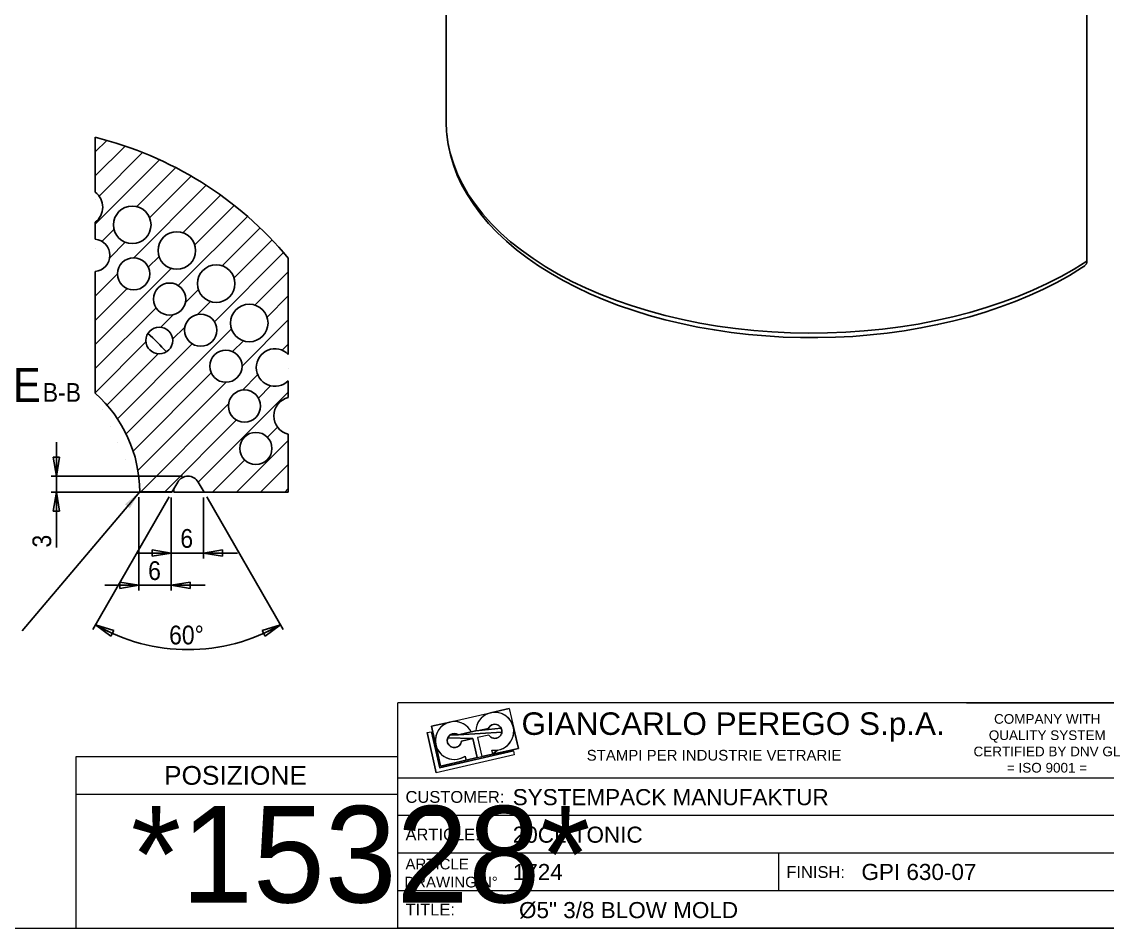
# Model space of a CAD drawing. Header units: millimetres. Extents: x 10 to 831, y 2 to 594.
# Drawn here: x 469.9 to 672.2, y 2.1 to 171 of the extents above; entities that cross this region are included whole.
import ezdxf

# ---------------------------------------------------------------- set-up
doc = ezdxf.new("R2010")
doc.units = ezdxf.units.MM
doc.header["$PDSIZE"] = -1
doc.linetypes.add('SLD-Solido', pattern=[0])
doc.layers.add('D', color=3, linetype='SLD-Solido', lineweight=25)
doc.layers.add('Q', color=2, linetype='SLD-Solido')
doc.layers.add('S', color=4, linetype='SLD-Solido')
doc.styles.add('SLDTEXTSTYLE0', font='GOTHIC.TTF', dxfattribs={"width": 0.913})
doc.styles.add('SLDTEXTSTYLE1', font='ARIAL.TTF')
doc.styles.add('SLDTEXTSTYLE3', font='IDAUTOMATIONHC39M.TTF')
doc.styles.get("Standard").update_dxf_attribs({"font": 'GOTHIC.TTF'})
doc.dimstyles.new('SLDDIMSTYLE0', dxfattribs={"dimtxt": 3.5, "dimasz": 3.556, "dimexe": 0, "dimexo": 0.0625, "dimgap": 0.875, "dimtad": 1, "dimdec": 4, "dimzin": 12, "dimdsep": 46, "dimtxsty": 'SLDTEXTSTYLE0', "dimblk1": 'CLOSED', "dimblk2": 'CLOSED', "dimsah": 1, "dimcen": 0.09, "dimazin": 3, "dimtfac": 1, "dimtofl": 0, "dimtmove": 0, "dimatfit": 3, "dimldrblk": 'CLOSED', "dimfxl": 0, "dimfrac": 2, "dimtolj": 1, "dimtzin": 12, "dimarcsym": 0})
doc.dimstyles.new('SLDDIMSTYLE20', dxfattribs={"dimtxt": 0.18, "dimasz": 3.556, "dimexe": 0, "dimexo": 0.0625, "dimgap": 0, "dimtad": 0, "dimtih": 1, "dimtoh": 1, "dimdec": 0, "dimrnd": 1e-09, "dimzin": 0, "dimdsep": 46, "dimtxsty": 'Standard', "dimsah": 1, "dimcen": 0.09, "dimadec": 0, "dimazin": 0, "dimtfac": 3.556, "dimtdec": 0, "dimtofl": 0, "dimtmove": 0, "dimatfit": 3, "dimfxl": 0, "dimfrac": 2, "dimtolj": 1, "dimtzin": 0, "dimarcsym": 0})
doc.dimstyles.new('SLDDIMSTYLE4', dxfattribs={"dimtxt": 3.5, "dimasz": 3.556, "dimexe": 0, "dimexo": 0.0625, "dimgap": 0.875, "dimtad": 1, "dimrnd": 1e-09, "dimzin": 12, "dimdsep": 46, "dimtxsty": 'SLDTEXTSTYLE0', "dimblk1": 'CLOSED', "dimblk2": 'CLOSED', "dimsah": 1, "dimcen": 0.09, "dimadec": 0, "dimazin": 3, "dimtfac": 1, "dimtmove": 0, "dimatfit": 0, "dimldrblk": 'CLOSED', "dimfxl": 0, "dimfrac": 2, "dimtolj": 1, "dimtzin": 12, "dimarcsym": 0})

# ---------------------------------------------------------------- blocks, each defined once
blk = doc.blocks.new('_CLOSED')
at = {"color": 0, "linetype": 'ByBlock', "lineweight": -2}
for p, q in [((-1, 0.166667), (0, 0)), ((-1, 0.166667), (-1, -0.166667)), ((0, 0), (-1, -0.166667)), ((0, 0), (-1, 0))]:
    blk.add_line(p, q, dxfattribs=at)
blk = doc.blocks.new('_D_69')
at = {"layer": 'Q'}
for p, q in [((476.33, 86.34), (476.33, 92.69)), ((499.86, 86.34), (475.33, 86.34)), ((476.33, 86.34), (476.33, 83.34)), ((497.22, 83.34), (475.33, 83.34)), ((476.33, 83.34), (476.33, 73.03))]:
    blk.add_line(p, q, dxfattribs=at)
at = {"layer": 'Q', "xscale": 3.556, "yscale": 3.556}
for p, rotation in [((476.33, 86.34), 270.0000000000003), ((476.33, 83.34), 90.00000000000031)]:
    blk.add_blockref('_CLOSED', p, dxfattribs=dict(at, rotation=rotation))
at = {"layer": 'Q', "insert": (471.86, 73.03), "char_height": 3.5, "attachment_point": 1, "rotation": 90, "style": 'SLDTEXTSTYLE0'}
blk.add_mtext('3', dxfattribs=at)
blk = doc.blocks.new('_D_70')
at = {"layer": 'Q'}
for p, q in [((497.72, 82.34), (497.72, 71.01)), ((503.72, 82.34), (503.72, 71.01)), ((497.72, 72.01), (491.37, 72.01)), ((503.72, 72.01), (497.72, 72.01)), ((503.72, 72.01), (510.07, 72.01))]:
    blk.add_line(p, q, dxfattribs=at)
at = {"layer": 'Q', "xscale": 3.556, "yscale": 3.556}
blk.add_blockref('_CLOSED', (497.72, 72.01, 128.27), dxfattribs=at)
at = {"layer": 'Q', "xscale": 3.556, "yscale": 3.556, "rotation": 180.0000000000004}
blk.add_blockref('_CLOSED', (503.72, 72.01, 128.27), dxfattribs=at)
at = {"layer": 'Q', "insert": (499.43, 76.48), "char_height": 3.5, "attachment_point": 1, "style": 'SLDTEXTSTYLE0'}
blk.add_mtext('6', dxfattribs=at)
blk = doc.blocks.new('_D_71')
at = {"layer": 'Q'}
for p, q in [((491.72, 82.44), (491.72, 65.01)), ((497.72, 82.34), (497.72, 65.01)), ((491.72, 66.01), (485.37, 66.01)), ((497.72, 66.01), (491.72, 66.01)), ((497.72, 66.01), (504.07, 66.01))]:
    blk.add_line(p, q, dxfattribs=at)
at = {"layer": 'Q', "xscale": 3.556, "yscale": 3.556}
blk.add_blockref('_CLOSED', (491.72, 66.01, 128.27), dxfattribs=at)
at = {"layer": 'Q', "xscale": 3.556, "yscale": 3.556, "rotation": 180.0000000000004}
blk.add_blockref('_CLOSED', (497.72, 66.01, 128.27), dxfattribs=at)
at = {"layer": 'Q', "insert": (493.43, 70.48), "char_height": 3.5, "attachment_point": 1, "style": 'SLDTEXTSTYLE0'}
blk.add_mtext('6', dxfattribs=at)
blk = doc.blocks.new('_D_72')
at = {"layer": 'Q'}
for p, q in [((497.36, 82.47), (483.1, 57.77)), ((504.36, 82.47), (518.62, 57.77))]:
    blk.add_line(p, q, dxfattribs=at)
blk.add_arc((500.86, 88.54), 34.53, 240, 300, dxfattribs=at)
at = {"layer": 'Q', "xscale": 3.556, "yscale": 3.556}
for p, rotation in [((483.6, 58.64, 128.27), 152.9401870438193), ((518.12, 58.64, 128.27), 27.05981295618101)]:
    blk.add_blockref('_CLOSED', p, dxfattribs=dict(at, rotation=rotation))
at = {"layer": 'Q', "insert": (497.34, 58.48), "char_height": 3.5, "attachment_point": 1, "style": 'SLDTEXTSTYLE0'}
blk.add_mtext('60°', dxfattribs=at)
blk = doc.blocks.new('SW_NOTE_24')
at = {"color": 0, "attachment_point": 2, "style": 'SLDTEXTSTYLE0'}
for s, insert, char_height in [('SEZIONE ', (17.66, 8.11), 6.35), ('B-B', (38.63, 5.31), 3.5)]:
    blk.add_mtext(s, dxfattribs=dict(at, insert=insert, char_height=char_height))

msp = doc.modelspace()

# ---------------------------------------------------------------- hatches: boundary and pattern name
at = {"layer": 'S'}
h = msp.add_hatch(dxfattribs=at)
h.set_pattern_fill('ANSI31', color=256, angle=3e-322, style=0)
edge = h.paths.add_edge_path(flags=0)
edge.add_line((519.56435, 109.03981), (519.56435, 126.98489))
edge.add_arc((467.22394, 83.33969), 68.15, 39.8237777, 76.1298108)
edge.add_line((483.56105, 149.50253), (483.56105, 139.26405))
edge.add_arc((481.45898, 136.46561), 3.5, -53.0877011, 53.0877011, ccw=False)
edge.add_line((483.56105, 133.66716), (483.56105, 130.49376))
edge.add_arc((483.29888, 127.50524), 3, -84.9864828, 84.9864828, ccw=False)
edge.add_line((483.56105, 124.51672), (483.56105, 101.77828))
edge.add_arc((467.22394, 83.33969), 24.635, 0.2325794, 48.4581442, ccw=False)
edge.add_line((491.85873, 83.43969), (497.80585, 83.43969))
edge.add_line((497.80585, 83.43969), (497.80585, 83.33969))
edge.add_line((497.80585, 83.33969), (497.85894, 83.33969))
edge.add_line((497.85894, 83.33969), (498.95701, 85.24161))
edge.add_arc((500.85894, 84.14354), 2.19615, 30, 150, ccw=False)
edge.add_line((502.76086, 85.24161), (503.85894, 83.33969))
edge.add_line((503.85894, 83.33969), (519.56435, 83.33969))
edge.add_line((519.56435, 83.33969), (519.56435, 94.16402))
edge.add_arc((520.34986, 97.57474), 3.5, 102.9693883, 257.0306117, ccw=False)
edge.add_line((519.56435, 100.98545), (519.56435, 104.12757))
edge.add_arc((517.07086, 106.58369), 3.5, 44.5674798, 315.4325202, ccw=False)
edge = h.paths.add_edge_path(flags=0)
edge.add_arc((503.22802, 113.55071), 3, 0, 360)
edge = h.paths.add_edge_path(flags=0)
edge.add_arc((507.92713, 106.83969), 3, 0, 360)
edge = h.paths.add_edge_path(flags=0)
edge.add_arc((513.5099, 91.50115), 3, 0, 360)
edge = h.paths.add_edge_path(flags=0)
edge.add_arc((490.46794, 133.18662), 3.5, 0, 360)
edge = h.paths.add_edge_path(flags=0)
edge.add_arc((498.77064, 128.39305), 3.5, 0, 360)
edge = h.paths.add_edge_path(flags=0)
edge.add_arc((506.11481, 122.23056), 3.5, 0, 360)
edge = h.paths.add_edge_path(flags=0)
edge.add_arc((512.2773, 114.88639), 3.5, 0, 360)
edge = h.paths.add_edge_path(flags=0)
edge.add_arc((495.50821, 111.62396), 2.5, 0, 360)
edge = h.paths.add_edge_path(flags=0)
edge.add_arc((511.38949, 99.41464), 3, 0, 360)
edge = h.paths.add_edge_path(flags=0)
edge.add_arc((497.43495, 119.34378), 3, 0, 360)
edge = h.paths.add_edge_path(flags=0)
edge.add_arc((490.72394, 124.04288), 3, 0, 360)

# ---------------------------------------------------------------- linework, layer by layer
at = {"color": 179, "linetype": 'SLD-Solido', "lineweight": 18}
for p, q in [((831.00616, 44.07073), (540.00616, 44.07073)), ((540.00616, 2.07073), (540.00616, 44.07073)), ((546.23454, 39.74887), (560.74966, 43.05728)), ((546.23454, 39.74887), (560.74966, 43.05728)), ((546.23454, 39.74887), (560.74966, 43.05728)), ((560.74966, 43.05728), (557.25848, 42.21787)), ((557.25848, 42.21787), (560.74966, 43.05728)), ((560.74966, 43.05728), (557.25848, 42.21787)), ((557.25848, 42.21787), (560.74966, 43.05728)), ((560.74966, 43.05728), (562.45112, 35.59237)), ((560.74966, 43.05728), (562.45112, 35.59237)), ((560.74966, 43.05728), (562.45112, 35.59237)), ((646, 44.07073), (831, 44.07073)), ((549.74465, 40.50525), (546.23454, 39.74887)), ((546.23454, 39.74887), (549.74465, 40.50525)), ((549.74465, 40.50525), (546.23454, 39.74887)), ((546.23454, 39.74887), (549.74465, 40.50525)), ((549.74465, 40.50525), (549.24837, 40.35574)), ((549.74465, 40.50525), (549.24837, 40.35574)), ((550.25747, 40.5805), (549.74465, 40.50525)), ((550.25747, 40.5805), (549.74465, 40.50525)), ((550.77577, 40.57984), (550.25747, 40.5805)), ((550.77577, 40.57984), (550.25747, 40.5805)), ((551.2884, 40.50331), (550.77577, 40.57984)), ((551.2884, 40.50331), (550.77577, 40.57984)), ((551.7843, 40.35255), (551.2884, 40.50331)), ((551.7843, 40.35255), (551.2884, 40.50331)), ((555.16035, 40.79352), (554.89673, 40.34725)), ((555.16035, 40.79352), (554.89673, 40.34725)), ((555.48646, 41.19637), (555.16035, 40.79352)), ((555.48646, 41.19637), (555.16035, 40.79352)), ((555.86804, 41.54714), (555.48646, 41.19637)), ((555.86804, 41.54714), (555.48646, 41.19637)), ((556.29687, 41.83826), (555.86804, 41.54714)), ((556.29687, 41.83826), (555.86804, 41.54714)), ((556.76371, 42.06346), (556.29687, 41.83826)), ((556.76371, 42.06346), (556.29687, 41.83826)), ((557.25848, 42.21787), (556.76371, 42.06346)), ((557.25848, 42.21787), (556.76371, 42.06346)), ((557.77053, 42.29818), (557.25848, 42.21787)), ((557.77053, 42.29818), (557.25848, 42.21787)), ((558.28882, 42.30265), (557.77053, 42.29818)), ((558.28882, 42.30265), (557.77053, 42.29818)), ((558.80218, 42.23119), (558.28882, 42.30265)), ((558.80218, 42.23119), (558.28882, 42.30265)), ((559.29954, 42.08533), (558.80218, 42.23119)), ((559.29954, 42.08533), (558.80218, 42.23119)), ((559.77019, 41.86823), (559.29954, 42.08533)), ((559.77019, 41.86823), (559.29954, 42.08533)), ((560.20398, 41.58455), (559.77019, 41.86823)), ((560.20398, 41.58455), (559.77019, 41.86823)), ((560.59156, 41.24042), (560.20398, 41.58455)), ((560.59156, 41.24042), (560.20398, 41.58455)), ((560.92457, 40.84325), (560.59156, 41.24042)), ((560.92457, 40.84325), (560.59156, 41.24042)), ((561.19585, 40.4016), (560.92457, 40.84325)), ((561.19585, 40.4016), (560.92457, 40.84325)), ((545.46377, 38.52616), (546.21065, 38.69457)), ((545.46377, 38.52616), (546.21065, 38.69457)), ((545.46377, 38.52616), (546.21065, 38.69457)), ((547.14785, 31.05728), (545.46377, 38.52616)), ((545.46377, 38.52616), (547.14785, 31.05728)), ((545.46377, 38.52616), (547.14785, 31.05728)), ((545.46377, 38.52616), (547.14785, 31.05728)), ((547.14785, 31.05728), (545.46377, 38.52616)), ((546.21065, 38.69457), (547.72594, 31.97432)), ((546.21065, 38.69457), (547.72594, 31.97432)), ((546.21065, 38.69457), (547.72594, 31.97432)), ((547.91863, 32.27999), (546.23454, 39.74887)), ((546.23454, 39.74887), (547.91863, 32.27999)), ((547.91863, 32.27999), (546.23454, 39.74887)), ((547.36453, 38.65807), (547.16436, 38.17997)), ((547.36453, 38.65807), (547.16436, 38.17997)), ((547.63254, 39.10171), (547.36453, 38.65807)), ((547.63254, 39.10171), (547.36453, 38.65807)), ((547.96262, 39.50132), (547.63254, 39.10171)), ((547.96262, 39.50132), (547.63254, 39.10171)), ((548.34765, 39.8483), (547.96262, 39.50132)), ((548.34765, 39.8483), (547.96262, 39.50132)), ((548.77934, 40.13517), (548.34765, 39.8483)), ((548.77934, 40.13517), (548.34765, 39.8483)), ((549.24837, 40.35574), (548.77934, 40.13517)), ((549.24837, 40.35574), (548.77934, 40.13517)), ((551.30541, 38.11259), (553.66387, 38.65015)), ((553.66387, 38.65015), (551.30541, 38.11259)), ((551.30541, 38.11259), (553.66387, 38.65015)), ((559.37093, 38.63722), (551.30541, 38.11259)), ((551.30541, 38.11259), (559.37093, 38.63722)), ((559.37093, 38.63722), (551.30541, 38.11259)), ((551.30541, 38.11259), (559.37093, 38.63722)), ((552.25278, 40.1308), (551.7843, 40.35255)), ((552.25278, 40.1308), (551.7843, 40.35255)), ((552.68374, 39.84285), (552.25278, 40.1308)), ((552.68374, 39.84285), (552.25278, 40.1308)), ((553.0679, 39.4949), (552.68374, 39.84285)), ((553.0679, 39.4949), (552.68374, 39.84285)), ((553.39697, 39.09446), (553.0679, 39.4949)), ((553.39697, 39.09446), (553.0679, 39.4949)), ((553.66387, 38.65015), (553.39697, 39.09446)), ((553.66387, 38.65015), (553.39697, 39.09446)), ((554.53027, 38.84762), (553.66387, 38.65015)), ((553.66387, 38.65015), (554.53027, 38.84762)), ((554.53027, 38.84762), (553.66387, 38.65015)), ((553.66387, 38.65015), (554.53027, 38.84762)), ((554.53027, 38.84762), (556.88872, 39.38518)), ((554.53027, 38.84762), (556.88872, 39.38518)), ((554.53027, 38.84762), (556.88872, 39.38518)), ((559.23236, 39.38327), (554.53027, 38.84762)), ((554.53027, 38.84762), (559.23236, 39.38327)), ((559.23236, 39.38327), (554.53027, 38.84762)), ((554.53027, 38.84762), (559.23236, 39.38327)), ((554.57826, 39.36371), (554.53027, 38.84762)), ((554.57826, 39.36371), (554.53027, 38.84762)), ((554.7013, 39.8672), (554.57826, 39.36371)), ((554.7013, 39.8672), (554.57826, 39.36371)), ((554.89673, 40.34725), (554.7013, 39.8672)), ((554.89673, 40.34725), (554.7013, 39.8672)), ((556.88872, 39.38518), (556.98922, 39.54907)), ((556.88872, 39.38518), (556.98922, 39.54907)), ((556.98922, 39.54907), (557.11249, 39.69661)), ((556.98922, 39.54907), (557.11249, 39.69661)), ((557.11249, 39.69661), (557.2559, 39.82465)), ((557.11249, 39.69661), (557.2559, 39.82465)), ((557.2559, 39.82465), (557.41641, 39.93047)), ((557.2559, 39.82465), (557.41641, 39.93047)), ((557.41641, 39.93047), (557.5906, 40.01183)), ((557.41641, 39.93047), (557.5906, 40.01183)), ((557.5906, 40.01183), (557.77476, 40.067)), ((557.5906, 40.01183), (557.77476, 40.067)), ((557.77476, 40.067), (557.965, 40.0948)), ((557.77476, 40.067), (557.965, 40.0948)), ((557.965, 40.0948), (558.15725, 40.09464)), ((557.965, 40.0948), (558.15725, 40.09464)), ((558.15725, 40.09464), (558.34743, 40.06653)), ((558.15725, 40.09464), (558.34743, 40.06653)), ((558.34743, 40.06653), (558.53151, 40.01107)), ((558.34743, 40.06653), (558.53151, 40.01107)), ((558.53151, 40.01107), (558.70557, 39.92942)), ((558.53151, 40.01107), (558.70557, 39.92942)), ((558.70557, 39.92942), (558.8659, 39.82333)), ((558.70557, 39.92942), (558.8659, 39.82333)), ((558.8659, 39.82333), (559.0091, 39.69506)), ((558.8659, 39.82333), (559.0091, 39.69506)), ((559.0091, 39.69506), (559.13213, 39.54732)), ((559.0091, 39.69506), (559.13213, 39.54732)), ((559.13213, 39.54732), (559.23236, 39.38327)), ((559.13213, 39.54732), (559.23236, 39.38327)), ((559.23236, 39.38327), (559.30768, 39.20638)), ((559.23236, 39.38327), (559.30768, 39.20638)), ((559.30768, 39.20638), (559.35647, 39.02043)), ((559.30768, 39.20638), (559.35647, 39.02043)), ((559.37093, 38.63722), (559.33629, 38.44811)), ((559.37093, 38.63722), (559.33629, 38.44811)), ((559.35647, 39.02043), (559.37771, 38.82935)), ((559.35647, 39.02043), (559.37771, 38.82935)), ((559.37771, 38.82935), (559.37093, 38.63722)), ((559.37771, 38.82935), (559.37093, 38.63722)), ((561.39953, 39.92499), (561.19585, 40.4016)), ((561.39953, 39.92499), (561.19585, 40.4016)), ((561.53124, 39.42369), (561.39953, 39.92499)), ((561.53124, 39.42369), (561.39953, 39.92499)), ((562.45112, 35.59237), (561.53124, 39.42369)), ((561.58813, 38.90851), (561.53124, 39.42369)), ((561.53124, 39.42369), (562.45112, 35.59237)), ((562.45112, 35.59237), (561.53124, 39.42369)), ((561.58813, 38.90851), (561.53124, 39.42369)), ((561.53124, 39.42369), (562.45112, 35.59237)), ((561.56898, 38.39056), (561.58813, 38.90851)), ((561.56898, 38.39056), (561.58813, 38.90851)), ((547.03635, 37.67772), (546.98325, 37.16214)), ((547.03635, 37.67772), (546.98325, 37.16214)), ((546.98325, 37.16214), (547.00622, 36.64434)), ((546.98325, 37.16214), (547.00622, 36.64434)), ((547.00622, 36.64434), (547.10476, 36.13548)), ((547.00622, 36.64434), (547.10476, 36.13548)), ((547.16436, 38.17997), (547.03635, 37.67772)), ((547.16436, 38.17997), (547.03635, 37.67772)), ((549.19441, 37.0128), (549.20228, 37.21038)), ((549.19441, 37.0128), (549.20228, 37.21038)), ((549.21618, 36.81627), (549.19441, 37.0128)), ((549.21618, 36.81627), (549.19441, 37.0128)), ((549.20228, 37.21038), (549.23961, 37.40456)), ((549.20228, 37.21038), (549.23961, 37.40456)), ((549.26709, 36.6252), (549.21618, 36.81627)), ((549.26709, 36.6252), (549.21618, 36.81627)), ((549.23961, 37.40456), (549.30555, 37.59098)), ((549.23961, 37.40456), (549.30555, 37.59098)), ((549.34599, 36.44389), (549.26709, 36.6252)), ((549.34599, 36.44389), (549.26709, 36.6252)), ((549.30555, 37.59098), (549.39863, 37.76544)), ((549.30555, 37.59098), (549.39863, 37.76544)), ((553.95745, 37.40827), (549.30555, 37.59098)), ((549.30555, 37.59098), (553.95745, 37.40827)), ((553.95745, 37.40827), (549.30555, 37.59098)), ((549.30555, 37.59098), (553.95745, 37.40827)), ((549.45113, 36.27642), (549.34599, 36.44389)), ((549.45113, 36.27642), (549.34599, 36.44389)), ((549.39863, 37.76544), (549.51675, 37.92401)), ((549.39863, 37.76544), (549.51675, 37.92401)), ((549.51675, 37.92401), (549.65726, 38.06315)), ((549.51675, 37.92401), (549.65726, 38.06315)), ((549.65726, 38.06315), (549.81699, 38.1797)), ((549.65726, 38.06315), (549.81699, 38.1797)), ((551.30541, 38.11259), (549.65726, 38.06315)), ((549.65726, 38.06315), (551.30541, 38.11259)), ((551.30541, 38.11259), (549.65726, 38.06315)), ((549.65726, 38.06315), (551.30541, 38.11259)), ((549.81699, 38.1797), (549.99235, 38.27106)), ((549.81699, 38.1797), (549.99235, 38.27106)), ((549.99235, 38.27106), (550.1794, 38.33517)), ((549.99235, 38.27106), (550.1794, 38.33517)), ((550.1794, 38.33517), (550.37394, 38.37059)), ((550.1794, 38.33517), (550.37394, 38.37059)), ((550.37394, 38.37059), (550.57159, 38.37652)), ((550.37394, 38.37059), (550.57159, 38.37652)), ((550.57159, 38.37652), (550.7679, 38.35283)), ((550.57159, 38.37652), (550.7679, 38.35283)), ((550.7679, 38.35283), (550.95846, 38.30004)), ((550.7679, 38.35283), (550.95846, 38.30004)), ((550.95846, 38.30004), (551.13898, 38.21936)), ((550.95846, 38.30004), (551.13898, 38.21936)), ((551.13898, 38.21936), (551.30541, 38.11259)), ((551.13898, 38.21936), (551.30541, 38.11259)), ((551.72435, 36.54025), (551.63311, 36.36482)), ((551.72435, 36.54025), (551.63311, 36.36482)), ((551.78833, 36.72735), (551.72435, 36.54025)), ((551.78833, 36.72735), (551.72435, 36.54025)), ((551.82361, 36.92191), (551.78833, 36.72735)), ((551.82361, 36.92191), (551.78833, 36.72735)), ((553.95745, 37.40827), (551.82361, 36.92191)), ((551.82361, 36.92191), (553.95745, 37.40827)), ((553.95745, 37.40827), (551.82361, 36.92191)), ((554.76092, 33.88317), (553.95745, 37.40827)), ((553.95745, 37.40827), (554.76092, 33.88317)), ((554.76092, 33.88317), (553.95745, 37.40827)), ((556.93768, 38.08755), (554.80384, 37.60119)), ((556.93768, 38.08755), (554.80384, 37.60119)), ((556.93768, 38.08755), (554.80384, 37.60119)), ((554.80384, 37.60119), (555.60732, 34.07609)), ((554.80384, 37.60119), (555.60732, 34.07609)), ((554.80384, 37.60119), (555.60732, 34.07609)), ((557.05024, 37.9317), (556.93768, 38.08755)), ((557.05024, 37.9317), (556.93768, 38.08755)), ((557.18428, 37.79388), (557.05024, 37.9317)), ((557.18428, 37.79388), (557.05024, 37.9317)), ((557.33693, 37.677), (557.18428, 37.79388)), ((557.33693, 37.677), (557.18428, 37.79388)), ((557.50495, 37.58357), (557.33693, 37.677)), ((557.50495, 37.58357), (557.33693, 37.677)), ((557.68478, 37.51557), (557.50495, 37.58357)), ((557.68478, 37.51557), (557.50495, 37.58357)), ((557.87258, 37.47443), (557.68478, 37.51557)), ((557.87258, 37.47443), (557.68478, 37.51557)), ((558.06436, 37.46105), (557.87258, 37.47443)), ((558.06436, 37.46105), (557.87258, 37.47443)), ((558.25606, 37.47569), (558.06436, 37.46105)), ((558.25606, 37.47569), (558.06436, 37.46105)), ((558.44358, 37.51805), (558.25606, 37.47569)), ((558.44358, 37.51805), (558.25606, 37.47569)), ((558.62296, 37.58723), (558.44358, 37.51805)), ((558.62296, 37.58723), (558.44358, 37.51805)), ((558.79037, 37.68176), (558.62296, 37.58723)), ((558.79037, 37.68176), (558.62296, 37.58723)), ((558.94225, 37.79963), (558.79037, 37.68176)), ((558.94225, 37.79963), (558.79037, 37.68176)), ((559.07538, 37.93833), (558.94225, 37.79963)), ((559.07538, 37.93833), (558.94225, 37.79963)), ((559.18692, 38.09491), (559.07538, 37.93833)), ((559.18692, 38.09491), (559.07538, 37.93833)), ((559.27451, 38.26605), (559.18692, 38.09491)), ((559.27451, 38.26605), (559.18692, 38.09491)), ((559.33629, 38.44811), (559.27451, 38.26605)), ((559.33629, 38.44811), (559.27451, 38.26605)), ((560.40291, 36.13862), (560.76435, 36.51011)), ((560.40291, 36.13862), (560.76435, 36.51011)), ((560.76435, 36.51011), (561.0675, 36.93052)), ((560.76435, 36.51011), (561.0675, 36.93052)), ((561.0675, 36.93052), (561.30583, 37.39079)), ((561.0675, 36.93052), (561.30583, 37.39079)), ((561.30583, 37.39079), (561.4742, 37.88099)), ((561.30583, 37.39079), (561.4742, 37.88099)), ((561.4742, 37.88099), (561.56898, 38.39056)), ((561.4742, 37.88099), (561.56898, 38.39056)), ((547.10476, 36.13548), (547.91863, 32.27999)), ((547.91863, 32.27999), (547.10476, 36.13548)), ((547.10476, 36.13548), (547.27673, 35.64653)), ((547.10476, 36.13548), (547.91863, 32.27999)), ((547.91863, 32.27999), (547.10476, 36.13548)), ((547.10476, 36.13548), (547.27673, 35.64653)), ((547.27673, 35.64653), (547.51845, 35.18804)), ((547.27673, 35.64653), (547.51845, 35.18804)), ((547.51845, 35.18804), (547.82469, 34.76987)), ((547.51845, 35.18804), (547.82469, 34.76987)), ((547.72594, 31.97432), (561.51252, 35.11667)), ((561.51252, 35.11667), (547.72594, 31.97432)), ((547.72594, 31.97432), (561.51252, 35.11667)), ((547.82469, 34.76987), (548.18885, 34.40105)), ((547.82469, 34.76987), (548.18885, 34.40105)), ((562.45112, 35.59237), (547.91863, 32.27999)), ((562.45112, 35.59237), (547.91863, 32.27999)), ((562.45112, 35.59237), (547.91863, 32.27999)), ((549.58012, 36.12656), (549.45113, 36.27642)), ((549.58012, 36.12656), (549.45113, 36.27642)), ((549.73007, 35.99766), (549.58012, 36.12656)), ((549.73007, 35.99766), (549.58012, 36.12656)), ((549.89762, 35.89264), (549.73007, 35.99766)), ((549.89762, 35.89264), (549.73007, 35.99766)), ((550.07898, 35.81386), (549.89762, 35.89264)), ((550.07898, 35.81386), (549.89762, 35.89264)), ((550.27008, 35.76308), (550.07898, 35.81386)), ((550.27008, 35.76308), (550.07898, 35.81386)), ((550.46663, 35.74145), (550.27008, 35.76308)), ((550.46663, 35.74145), (550.27008, 35.76308)), ((550.66421, 35.74946), (550.46663, 35.74145)), ((550.66421, 35.74946), (550.46663, 35.74145)), ((550.85836, 35.78692), (550.66421, 35.74946)), ((550.85836, 35.78692), (550.66421, 35.74946)), ((551.04473, 35.85299), (550.85836, 35.78692)), ((551.04473, 35.85299), (550.85836, 35.78692)), ((551.21913, 35.94619), (551.04473, 35.85299)), ((551.21913, 35.94619), (551.04473, 35.85299)), ((551.37762, 36.06441), (551.21913, 35.94619)), ((551.37762, 36.06441), (551.21913, 35.94619)), ((551.51666, 36.20501), (551.37762, 36.06441)), ((551.51666, 36.20501), (551.37762, 36.06441)), ((551.63311, 36.36482), (551.51666, 36.20501)), ((551.63311, 36.36482), (551.51666, 36.20501)), ((555.60732, 34.07609), (562.45112, 35.59237)), ((562.45112, 35.59237), (555.60732, 34.07609)), ((555.60732, 34.07609), (562.45112, 35.59237)), ((562.45112, 35.59237), (555.60732, 34.07609)), ((555.60732, 34.07609), (557.6809, 34.54872)), ((555.60732, 34.07609), (557.6809, 34.54872)), ((555.60732, 34.07609), (557.6809, 34.54872)), ((557.6809, 34.54872), (557.51147, 35.29208)), ((557.6809, 34.54872), (557.51147, 35.29208)), ((557.51147, 35.29208), (558.02801, 35.24935)), ((557.6809, 34.54872), (558.54525, 35.2827)), ((557.6809, 34.54872), (558.54525, 35.2827)), ((558.54525, 35.2827), (557.6809, 34.54872)), ((558.02801, 35.24935), (558.54525, 35.2827)), ((558.54525, 35.2827), (559.05203, 35.39143)), ((558.54525, 35.2827), (559.05203, 35.39143)), ((559.05203, 35.39143), (559.53742, 35.57318)), ((559.05203, 35.39143), (559.53742, 35.57318)), ((559.53742, 35.57318), (559.99098, 35.82405)), ((559.53742, 35.57318), (559.99098, 35.82405)), ((559.99098, 35.82405), (560.40291, 36.13862)), ((559.99098, 35.82405), (560.40291, 36.13862)), ((561.51252, 35.11667), (561.68093, 34.36979)), ((561.51252, 35.11667), (561.68093, 34.36979)), ((561.51252, 35.11667), (561.68093, 34.36979)), ((480.00616, 2.07073), (480.00616, 34.07073)), ((480.00616, 34.07073), (540.00616, 34.07073)), ((540.00616, 2.07073), (540.00616, 34.07073)), ((561.68093, 34.36979), (547.14785, 31.05728)), ((561.68093, 34.36979), (547.14785, 31.05728)), ((561.68093, 34.36979), (547.14785, 31.05728)), ((561.68044, 34.36968), (547.14785, 31.05728)), ((561.68035, 34.36965), (547.14785, 31.05728)), ((547.91863, 32.27999), (552.68733, 33.41054)), ((552.68733, 33.41054), (547.91863, 32.27999)), ((547.91863, 32.27999), (552.68733, 33.41054)), ((552.68733, 33.41054), (547.91863, 32.27999)), ((548.18885, 34.40105), (548.60309, 34.08953)), ((548.18885, 34.40105), (548.60309, 34.08953)), ((548.60309, 34.08953), (549.05848, 33.84201)), ((548.60309, 34.08953), (549.05848, 33.84201)), ((549.05848, 33.84201), (549.54521, 33.66384)), ((549.05848, 33.84201), (549.54521, 33.66384)), ((549.54521, 33.66384), (550.05277, 33.55885)), ((549.54521, 33.66384), (550.05277, 33.55885)), ((550.05277, 33.55885), (550.57024, 33.5293)), ((550.05277, 33.55885), (550.57024, 33.5293)), ((550.57024, 33.5293), (551.08645, 33.57584)), ((550.57024, 33.5293), (551.08645, 33.57584)), ((551.08645, 33.57584), (551.59029, 33.69747)), ((551.08645, 33.57584), (551.59029, 33.69747)), ((551.59029, 33.69747), (552.07089, 33.89155)), ((551.59029, 33.69747), (552.07089, 33.89155)), ((552.07089, 33.89155), (552.5179, 34.1539)), ((552.07089, 33.89155), (552.5179, 34.1539)), ((552.5179, 34.1539), (552.68733, 33.41054)), ((552.68733, 33.41054), (552.5179, 34.1539)), ((552.5179, 34.1539), (552.68733, 33.41054)), ((552.68733, 33.41054), (554.76092, 33.88317)), ((554.76092, 33.88317), (552.68733, 33.41054)), ((552.68733, 33.41054), (554.76092, 33.88317)), ((831.00616, 30.07073), (540.00616, 30.07073)), ((480.00616, 27.07073), (540.00616, 27.07073)), ((831.00616, 23.07073), (540.00616, 23.07073)), ((831.00616, 16.07073), (540.00616, 16.07073)), ((611.00616, 9.07073), (611.00616, 16.07073)), ((831.00616, 9.07073), (540.00616, 9.07073)), ((10, 2.05988), (831, 2.05988)), ((480.00616, 2.07073), (540.00616, 2.07073)), ((831.00616, 2.07073), (540.00616, 2.07073))]:
    msp.add_line(p, q, dxfattribs=at)
for centre, radius, start, end in [((550.51219, 37.05926), 3.53044, 26.7834349, 304.6191547), ((558.06005, 38.77964), 3.53044, 261.0608453, 178.8965651), ((558.06005, 38.77964), 1.3186, 211.6590634, 152.6622305), ((550.51219, 37.05926), 1.3186, 53.0177695, 354.0209366)]:
    msp.add_arc(centre, radius, start, end, dxfattribs=at)
at = {"color": 7, "linetype": 'Continuous', "lineweight": 0}
msp.add_point((500.85894, 86.33969), dxfattribs=at)
at = {"layer": 'D'}
for p, q in [((668.41348, 126.41595), (668.41348, 281.76284)), ((548.99734, 248.21634), (548.99734, 152.33743)), ((483.56105, 139.26405), (483.56105, 149.50253)), ((483.56105, 130.49376), (483.56105, 133.66716)), ((519.56435, 109.03981), (519.56435, 126.98489)), ((483.56105, 101.77828), (483.56105, 124.51672)), ((519.56435, 100.98545), (519.56435, 104.12757)), ((519.56435, 83.33969), (519.56435, 94.16402)), ((497.85894, 83.33969), (498.95701, 85.24161)), ((502.76086, 85.24161), (503.85894, 83.33969)), ((497.80585, 83.43969), (491.85873, 83.43969)), ((495.38621, 83.33969), (497.72394, 83.33969)), ((497.72394, 83.43969), (497.72394, 83.33969)), ((497.72394, 83.33969), (497.80585, 83.33969)), ((497.80585, 83.43969), (497.80585, 83.33969)), ((497.80585, 83.33969), (497.85894, 83.33969)), ((498.21717, 83.96017), (498.22394, 83.33969)), ((503.85894, 83.33969), (498.22394, 83.33969)), ((503.85894, 83.33969), (519.56435, 83.33969))]:
    msp.add_line(p, q, dxfattribs=at)
at = {"layer": 'D', "flags": 128}
for points in [[(548.99734, 152.33743), (549.07043, 150.5158), (549.10269, 150.15067)], [(549.10269, 150.15067), (549.31685, 148.53227), (549.73657, 146.55847), (550.32853, 144.59943), (551.0912, 142.66016), (552.02265, 140.74561), (553.1205, 138.86069), (554.38193, 137.01019), (555.80372, 135.19886), (557.38225, 133.43131), (559.11347, 131.71207), (560.99297, 130.04553), (563.01594, 128.43594), (565.17722, 126.88742), (567.47128, 125.40393), (569.89227, 123.98925), (572.43399, 122.647), (575.08995, 121.3806), (577.85336, 120.1933), (580.71718, 119.08813), (583.67407, 118.06791), (586.71648, 117.13525), (589.83665, 116.29253), (593.02659, 115.54191), (596.27816, 114.88529), (599.58305, 114.32437), (602.93282, 113.86056), (606.3189, 113.49507), (609.73266, 113.22882), (613.16535, 113.06249), (616.60822, 112.9965), (620.05247, 113.03103), (623.4893, 113.16599), (626.90992, 113.40103), (630.3056, 113.73556), (633.66766, 114.16871), (636.98751, 114.69938), (640.25667, 115.32621), (643.46678, 116.04761), (646.60965, 116.86173), (649.67724, 117.76648), (652.66172, 118.75957), (655.55547, 119.83845), (658.35108, 121.00036), (661.04141, 122.24234), (663.6196, 123.5612), (666.07905, 124.9536), (668.41348, 126.41595)], [(549.11116, 150.02312), (549.36166, 148.15783), (549.77446, 146.24332), (550.34078, 144.34316), (551.0598, 142.46106), (551.93051, 140.60092), (552.95157, 138.76687), (554.12118, 136.96326), (555.43701, 135.19456), (556.89616, 133.46528), (558.49518, 131.77987), (560.23015, 130.14262), (562.09669, 128.55761), (564.09008, 127.02869), (566.20531, 125.55943), (568.4371, 124.15318), (570.77996, 122.81305), (573.22815, 121.54197), (575.77583, 120.3426), (578.41706, 119.21739), (581.14571, 118.16866), (583.9555, 117.19853), (586.84002, 116.30896), (589.79271, 115.50175), (592.80689, 114.77853), (595.87574, 114.14077), (598.99237, 113.58976), (602.14974, 113.12661), (605.34077, 112.75228), (608.55828, 112.46751), (611.79505, 112.2729), (615.04382, 112.16883), (618.29728, 112.15552), (621.54815, 112.23299), (624.78908, 112.40109), (628.01281, 112.65946), (631.2121, 113.00757), (634.37977, 113.44471), (637.50871, 113.96998), (640.59192, 114.58232), (643.62246, 115.28048), (646.59353, 116.06307), (649.49844, 116.9285), (652.33064, 117.87506), (655.08374, 118.90086), (657.75149, 120.00387), (660.32778, 121.1819), (662.8067, 122.43264), (665.18248, 123.7536), (667.44952, 125.14217), (668.02778, 125.52658)]]:
    msp.add_lwpolyline(points, dxfattribs=at)
at = {"layer": 'D'}
for centre, radius in [((490.46794, 133.18662), 3.5), ((498.77064, 128.39305), 3.5), ((490.72394, 124.04288), 3), ((506.11481, 122.23056), 3.5), ((497.43495, 119.34378), 3), ((512.2773, 114.88639), 3.5), ((503.22802, 113.55071), 3), ((495.50821, 111.62396), 2.5), ((507.92713, 106.83969), 3), ((511.38949, 99.41464), 3), ((513.5099, 91.50115), 3)]:
    msp.add_circle(centre, radius, dxfattribs=at)
for centre, radius, start, end in [((467.22394, 83.33969), 68.15, 39.8237777, 76.1298108), ((481.45898, 136.46561), 3.5, 306.9122989, 53.0877011), ((483.29888, 127.50524), 3, 275.0135172, 84.9864828), ((667.51713, 126.29696), 0.90421, 303.5147055, 7.5617745), ((467.22394, 83.33969), 39.5, 41.4686688, 48.5313312), ((517.07086, 106.58369), 3.5, 44.5674798, 315.4325202), ((467.22394, 83.33969), 24.635, 0.2325794, 48.4581442), ((520.34986, 97.57474), 3.5, 102.9693883, 257.0306117), ((500.85894, 84.14354), 2.19615, 30, 150), ((467.22394, 83.33969), 28.16227, 0, 0.2034492)]:
    msp.add_arc(centre, radius, start, end, dxfattribs=at)

# ---------------------------------------------------------------- block references
msp.add_blockref('SW_NOTE_24', (438.72296, 98.38701))

# ---------------------------------------------------------------- texts
for s, insert, char_height, attachment_point, style in [(' GIANCARLO PEREGO S.p.A.', (561.40616, 42.30981), 4.2, 1, 'SLDTEXTSTYLE1'), ('COMPANY WITH', (651.12642, 41.98413), 1.8, 1, 'SLDTEXTSTYLE1'), ('QUALITY SYSTEM', (650.14846, 38.9522), 1.8, 1, 'SLDTEXTSTYLE1'), ('STAMPI PER INDUSTRIE VETRARIE', (622.68493, 35.31553), 2, 3, 'SLDTEXTSTYLE1'), ('CERTIFIED BY DNV GL', (647.29559, 35.92151), 1.8, 1, 'SLDTEXTSTYLE1'), ('= ISO 9001 =', (653.52683, 32.88958), 1.8, 1, 'SLDTEXTSTYLE1'), ('POSIZIONE', (509.70671, 32.31163), 3.5, 2, 'SLDTEXTSTYLE1'), ('CUSTOMER:', (541.40616, 27.64804), 2.2, 1, 'SLDTEXTSTYLE1'), ('SYSTEMPACK MANUFAKTUR', (561.38775, 28.00973), 3, 1, 'SLDTEXTSTYLE1'), ('*15328*', (490.2138, 24.8647), 18, 1, 'SLDTEXTSTYLE3'), ('ARTICLE:', (541.40616, 20.64804), 2.2, 1, 'SLDTEXTSTYLE1'), ('20CL TONIC', (561.40616, 21.00973), 3, 1, 'SLDTEXTSTYLE1'), ('ARTICLE', (541.40616, 15.03914), 2, 1, 'SLDTEXTSTYLE1'), ('1724', (561.40616, 14.05065), 3, 1, 'SLDTEXTSTYLE1'), ('FINISH:', (612.40616, 13.64804), 2.2, 1, 'SLDTEXTSTYLE1'), ('GPI 630-07', (626.40616, 14.06293), 3, 1, 'SLDTEXTSTYLE1'), ('DRAWING N°', (541.19061, 11.6717), 2, 1, 'SLDTEXTSTYLE1'), ('TITLE:', (541.40616, 6.64804), 2.2, 1, 'SLDTEXTSTYLE1'), (' Ø5" 3/8 BLOW MOLD', (561.40616, 6.95243), 3, 1, 'SLDTEXTSTYLE1')]:
    msp.add_mtext(s, dxfattribs=dict(insert=insert, char_height=char_height, attachment_point=attachment_point, style=style))

# ---------------------------------------------------------------- dimensions: what is measured, and where the dimension line sits
at = {"layer": 'Q'}
dim = msp.add_linear_dim(base=(476.33152, 83.33969), p1=(500.85894, 86.33969), p2=(498.22394, 83.33969), angle=90, dimstyle='SLDDIMSTYLE4', dxfattribs=at)
dim.commit()
dim.dimension.update_dxf_attribs({"geometry": '_D_69', "text_midpoint": (476.33152, 74.32604), "dimtype": 160})
dim = msp.add_angular_dim_2l(base=(500.85894, 54.00948), line1=((502.76086, 85.24161), (503.85894, 83.33969)), line2=((497.85894, 83.33969), (498.95701, 85.24161)), dimstyle='SLDDIMSTYLE0', dxfattribs=at)
dim.commit()
dim.dimension.update_dxf_attribs({"geometry": '_D_72', "text_midpoint": (500.85894, 54.00948), "dimtype": 162})
for base, p1, p2, picture, middle in [((491.72373, 66.00948), (497.72394, 83.33969), (491.72373, 83.43969), '_D_71', (494.72383, 66.00948)), ((497.72394, 72.00948), (503.72394, 83.33969), (497.72394, 83.33969), '_D_70', (500.72394, 72.00948))]:
    dim = msp.add_linear_dim(base=base, p1=p1, p2=p2, dimstyle='SLDDIMSTYLE4', dxfattribs=at)
    dim.commit()
    dim.dimension.update_dxf_attribs({"geometry": picture, "text_midpoint": middle, "dimtype": 160})

# ---------------------------------------------------------------- leaders
msp.add_leader([(491.85873, 83.43969), (469.94375, 57.50481)], dimstyle='SLDDIMSTYLE20')

doc.saveas('drawing.dxf')
